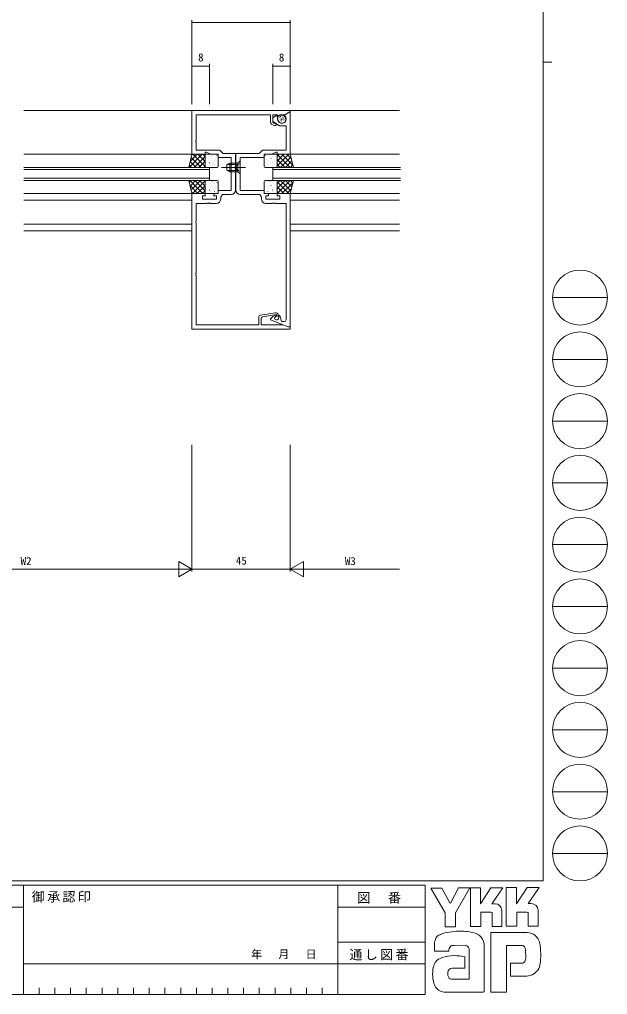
# Model space of a CAD drawing. Units: millimetres, scale not verified. Extents: x -594 to 539, y -420 to 386.
# Drawn here: x 270.2 to 539.5, y -420 to 26.5 of the extents above; entities that cross this region are included whole.
import ezdxf
from ezdxf.enums import TextEntityAlignment as Align

# ---------------------------------------------------------------- set-up
doc = ezdxf.new("R2010")
doc.units = ezdxf.units.MM
doc.header["$LTSCALE"] = 2
doc.linetypes.add('CHAIN2', pattern=[12, 9, -1, 1, -1])
doc.linetypes.add('DASHED3', pattern=[4, 3, -1])
for name, color, linetype, lineweight in [('0-1_YKK_ZWAK', 7, 'Continuous', 9), ('0-3_YKK_12', 2, 'Continuous', 9), ('0-5_YKK_D', 6, 'Continuous', 9), ('0-6_YKK_13', 4, 'Continuous', 9), ('0-7_YKK_11', 7, 'Continuous', 9)]:
    doc.layers.add(name, color=color, linetype=linetype, lineweight=lineweight)
doc.styles.add('ＭＳ ゴシック', font='')
doc.styles.get('ＭＳ ゴシック').set_extended_font_data('MS Gothic')

msp = doc.modelspace()

# ---------------------------------------------------------------- linework, layer by layer
at = {"layer": '0-1_YKK_ZWAK'}
for p, q in [((510, 382), (510, -368)), ((510, 7), (514, 7)), ((514.252, -100.88), (539.452, -100.88)), ((514.252, -129.16), (539.452, -129.16)), ((514.252, -157.44), (539.452, -157.44)), ((514.252, -185.72), (539.452, -185.72)), ((514.252, -214), (539.452, -214)), ((514.252, -242.28), (539.452, -242.28)), ((514.252, -270.56), (539.452, -270.56)), ((514.252, -298.84), (539.452, -298.84)), ((514.252, -327.12), (539.452, -327.12)), ((514.252, -355.4), (539.452, -355.4)), ((510, -368), (-590, -368)), ((456, -370), (-590, -370)), ((272, -370), (272, -420)), ((416, -370), (416, -420)), ((456, -370), (456, -420)), ((458.624, -371.294), (463.644, -371.294)), ((465.188, -382.569), (458.624, -371.294)), ((471.194, -371.14), (467.544, -378.245)), ((476.657, -388.902), (476.657, -371.178)), ((493.106, -371.024), (497.778, -371.024)), ((493.106, -388.748), (493.106, -371.024)), ((502.682, -371.024), (508.088, -371.024)), ((507.548, -371.951), (503.088, -378.322)), ((508.088, -371.024), (507.548, -371.951)), ((487.97, -378.438), (486.486, -378.438)), ((504.572, -378.322), (503.088, -378.322)), ((243.406, -379.999), (272, -379.999)), ((416, -380), (456, -380)), ((485.963, -382.26), (481.406, -382.26)), ((491.06, -381.527), (491.06, -388.786)), ((497.971, -382.222), (497.971, -388.748)), ((502.528, -382.222), (497.971, -382.222)), ((503.146, -382.453), (502.528, -382.222)), ((503.146, -388.709), (503.146, -382.453)), ((507.663, -381.527), (507.663, -388.709)), ((502.605, -391.566), (486.04, -391.566)), ((486.04, -391.566), (486.04, -418.866)), ((497.971, -388.748), (493.106, -388.748)), ((503.146, -388.637), (503.218, -388.709)), ((507.663, -388.709), (503.146, -388.709)), ((416, -395.999), (456, -395.999)), ((460.169, -400.1), (460.169, -397.344)), ((466.81, -400.1), (460.169, -400.1)), ((474.494, -397.436), (469.212, -397.536)), ((476.039, -412.958), (476.039, -399.057)), ((483.028, -397.976), (483.028, -418.828)), ((493.222, -397.513), (499.863, -397.513)), ((493.222, -418.866), (493.222, -397.513)), ((501.962, -399.652), (501.987, -403.415)), ((272, -406), (416, -406)), ((456, -405.999), (416, -405.999)), ((494.96, -405.699), (494.96, -411.607)), ((500.018, -405.699), (494.96, -405.699)), ((474.108, -407.9), (468.402, -407.907)), ((468.007, -412.958), (476.039, -412.958)), ((475.421, -412.958), (475.923, -412.958)), ((476.039, -412.957), (476.04, -412.958)), ((494.96, -411.607), (502.566, -411.607)), ((502.566, -411.607), (504.111, -411.259)), ((279.2, -417), (279.2, -420)), ((286.4, -417), (286.4, -420)), ((293.6, -417), (293.6, -420)), ((300.8, -417), (300.8, -420)), ((308, -417), (308, -420)), ((315.2, -417), (315.2, -420)), ((322.4, -417), (322.4, -420)), ((329.6, -417), (329.6, -420)), ((336.8, -417), (336.8, -420)), ((344, -417), (344, -420)), ((351.2, -417), (351.2, -420)), ((358.4, -417), (358.4, -420)), ((365.6, -417), (365.6, -420)), ((372.8, -417), (372.8, -420)), ((380, -417), (380, -420)), ((387.2, -417), (387.2, -420)), ((394.4, -417), (394.4, -420)), ((401.6, -417), (401.6, -420)), ((408.8, -417), (408.8, -420)), ((466.81, -418.944), (464.686, -418.944)), ((482.564, -418.905), (466.81, -418.944)), ((483.028, -418.828), (482.564, -418.905)), ((-590, -420), (456, -420))]:
    msp.add_line(p, q, dxfattribs=at)
for points in [[(463.644, -371.294), (467.235, -378.013), (467.544, -378.245)], [(471.194, -371.14), (476.374, -371.14), (469.899, -382.608)], [(476.657, -371.178), (481.252, -371.178), (481.252, -378.462), (486.078, -371.101)], [(486.078, -371.101), (491.543, -371.101), (486.486, -378.438)], [(497.778, -371.024), (497.778, -378.441), (502.682, -371.024)], [(469.899, -382.608), (469.899, -388.941), (465.188, -388.941), (465.188, -382.569)], [(481.406, -382.26), (481.406, -388.902), (476.657, -388.902)], [(491.06, -388.786), (486.58, -388.786), (486.58, -382.492), (485.963, -382.26)], [(473.104, -402.533), (474.108, -402.764), (474.108, -407.9)], [(486.04, -418.866), (492.102, -418.866), (493.222, -418.866)]]:
    msp.add_lwpolyline(points, dxfattribs=at)
for centre in [(526.852, -100.88), (526.852, -129.16), (526.852, -157.44), (526.852, -185.72), (526.852, -214), (526.852, -242.28), (526.852, -270.56), (526.852, -298.84), (526.852, -327.12), (526.852, -355.4)]:
    msp.add_circle(centre, 12.6, dxfattribs=at)
for centre, radius, start, end in [((487.97, -381.527), 3.089, 0.00165, 89.99603), ((504.572, -381.411), 3.089, 0.00165, 89.99603), ((464.009, -395.793), 3.491, 109.02126, 161.51263), ((471.317, -416.287), 25.257, 89.89165, 109.30847), ((472.059, -420.662), 29.64, 78.78009, 91.46938), ((476.758, -397.852), 6.355, 40.66422, 80.31693), ((502.388, -397.772), 6.202, 14.44571, 87.08746), ((467.37, -397.379), 7.196, 158.41083, 179.71774), ((476.441, -397.836), 6.588, 358.78058, 38.76563), ((479.094, -401.696), 29.8, 350.99026, 10.67624), ((469.822, -400.01), 3.013, 138.46381, 181.71359), ((469.021, -399.958), 2.43, 85.50551, 126.78038), ((473.794, -399.649), 2.321, 14.75519, 72.44994), ((500.093, -399.256), 1.756, 16.43123, 96.91661), ((496.759, -400.297), 5.248, 4.93422, 17.03551), ((465.181, -408.468), 5.583, 121.8271, 169.08475), ((469.601, -421.22), 19.013, 79.38097, 112.05824), ((500.019, -403.834), 1.865, 269.95467, 342.90144), ((496.728, -402.916), 5.281, 343.6902, 354.75362), ((475.213, -410.564), 15.832, 168.76372, 199.80078), ((469.689, -410.469), 3.384, 171.08202, 216.71922), ((468.414, -409.97), 2.064, 90.33952, 178.03638), ((502.479, -405.35), 6.13, 285.4429, 349.90448), ((468.357, -410.807), 2.18, 230.97279, 260.7549), ((465.2, -413.489), 5.461, 207.31435, 263.59464)]:
    msp.add_arc(centre, radius, start, end, dxfattribs=at)
at = {"layer": '0-3_YKK_12'}
for p, q in [((349.484, -15.263), (272.184, -15.263)), ((393.884, -15.263), (444.184, -15.263)), ((349.484, -35.263), (272.184, -35.263)), ((394.184, -35.263), (444.184, -35.263)), ((272.184, -41.263), (357.184, -41.263)), ((357.184, -42.263), (272.184, -42.263)), ((357.184, -41.263), (357.184, -47.263)), ((386.184, -47.263), (386.184, -41.263)), ((386.184, -41.263), (444.642, -41.263)), ((444.642, -42.263), (386.184, -42.263)), ((272.184, -46.263), (357.184, -46.263)), ((357.184, -47.263), (272.184, -47.263)), ((386.184, -46.263), (444.642, -46.263)), ((444.642, -47.263), (386.184, -47.263)), ((349.484, -53.263), (272.184, -53.263)), ((394.184, -53.263), (444.184, -53.263)), ((349.184, -56.263), (272.184, -56.263)), ((394.184, -56.263), (444.184, -56.263)), ((349.184, -67.263), (272.184, -67.263)), ((349.184, -70.263), (272.184, -70.263)), ((394.184, -67.263), (444.184, -67.263)), ((394.184, -70.263), (444.184, -70.263))]:
    msp.add_line(p, q, dxfattribs=at)
at = {"layer": '0-5_YKK_D'}
for p, q in [((349.184, -12.263), (349.184, 26.162)), ((349.184, 25.162), (394.184, 25.162)), ((394.184, -12.263), (394.184, 26.162)), ((349.184, -12.263), (349.184, 6.162)), ((349.184, 5.162), (357.184, 5.162)), ((357.184, -12.263), (357.184, 6.162)), ((386.184, -12.263), (386.184, 6.162)), ((394.184, 5.162), (386.184, 5.162)), ((394.184, -12.263), (394.184, 6.162)), ((349.184, -168.263), (349.184, -226.263)), ((349.184, -168.263), (349.184, -226.263)), ((394.184, -168.263), (394.184, -226.263)), ((394.184, -168.263), (394.184, -226.263)), ((349.184, -225.263), (343.122, -221.763)), ((343.122, -221.763), (343.122, -228.763)), ((394.184, -225.263), (400.246, -221.763)), ((400.246, -228.763), (400.246, -221.763)), ((342.184, -225.263), (206.184, -225.263)), ((349.184, -225.263), (337.06, -225.263)), ((349.184, -225.263), (343.122, -228.763)), ((394.184, -225.263), (349.184, -225.263)), ((394.184, -225.263), (400.246, -228.763)), ((394.184, -225.263), (406.308, -225.263)), ((401.184, -225.263), (444.184, -225.263))]:
    msp.add_line(p, q, dxfattribs=at)
for centre, start, end in [((349.184, 25.162), 0, 180), ((349.184, 25.162), 180, 0), ((394.184, 25.162), 0, 180), ((394.184, 25.162), 180, 0), ((349.184, 5.162), 0, 180), ((349.184, 5.162), 180, 0), ((357.184, 5.162), 0, 180), ((357.184, 5.162), 180, 0), ((386.184, 5.162), 0, 180), ((386.184, 5.162), 180, 0), ((394.184, 5.162), 0, 180), ((394.184, 5.162), 180, 0)]:
    msp.add_arc(centre, 0.106, start, end, dxfattribs=at)
at = {"layer": '0-6_YKK_13'}
for p, q in [((389.399, -18.61), (389.477, -18.426)), ((389.596, -19.618), (389.674, -19.434)), ((389.657, -18.12), (389.735, -17.936)), ((389.995, -18.913), (390.073, -18.729)), ((390.199, -19.374), (390.278, -19.19)), ((390.199, -20.024), (390.277, -19.839)), ((390.482, -18.295), (390.561, -18.111)), ((390.731, -19.475), (390.81, -19.291)), ((390.923, -18.906), (391.001, -18.722)), ((391.205, -18.476), (391.283, -18.292)), ((391.272, -19.555), (391.35, -19.37)), ((347.872, -41.263), (353.872, -35.263)), ((348.37, -38.519), (351.627, -35.263)), ((349.118, -35.526), (349.381, -35.263)), ((349.636, -35.263), (355.184, -40.811)), ((351.881, -35.263), (355.184, -38.566)), ((354.126, -35.263), (355.184, -36.321)), ((360.684, -35.263), (355.684, -35.263)), ((360.62, -35.707), (360.644, -35.751)), ((382.684, -35.263), (387.684, -35.263)), ((382.748, -35.707), (382.724, -35.751)), ((389.028, -35.263), (388.184, -36.107)), ((391.273, -35.263), (388.184, -38.352)), ((393.518, -35.263), (388.184, -40.597)), ((394.086, -41.263), (388.184, -35.361)), ((395.468, -40.4), (390.331, -35.263)), ((394.72, -37.407), (392.576, -35.263)), ((348.376, -38.493), (351.146, -41.263)), ((348.825, -36.697), (353.391, -41.263)), ((350.117, -41.263), (355.184, -36.195)), ((352.362, -41.263), (355.184, -38.44)), ((355.184, -35.763), (355.184, -40.763)), ((355.279, -37.89), (355.286, -37.896)), ((355.372, -38.574), (355.396, -38.618)), ((355.805, -36.497), (355.829, -36.541)), ((357.151, -38.788), (357.24, -38.835)), ((357.261, -36.071), (357.269, -36.077)), ((357.262, -39.165), (357.286, -39.209)), ((357.446, -39.831), (357.454, -39.838)), ((357.996, -37.14), (358.02, -37.184)), ((358.676, -35.899), (358.764, -35.946)), ((359.454, -39.808), (359.478, -39.852)), ((359.466, -38.045), (359.474, -38.052)), ((359.886, -37.732), (359.91, -37.776)), ((361.184, -40.763), (361.184, -35.763)), ((365.184, -39.963), (366.584, -39.263)), ((365.184, -42.563), (365.184, -39.963)), ((370.184, -39.917), (365.276, -39.917)), ((370.184, -39.263), (366.584, -39.263)), ((366.584, -43.263), (366.584, -39.263)), ((371.184, -38.263), (370.184, -39.263)), ((370.184, -39.263), (370.184, -43.263)), ((371.184, -44.263), (371.184, -38.263)), ((382.184, -40.763), (382.184, -35.763)), ((383.482, -37.732), (383.458, -37.776)), ((383.914, -39.808), (383.89, -39.852)), ((383.902, -38.045), (383.894, -38.052)), ((384.692, -35.899), (384.604, -35.946)), ((385.372, -37.14), (385.348, -37.184)), ((385.922, -39.831), (385.914, -39.838)), ((386.106, -39.165), (386.082, -39.209)), ((386.107, -36.071), (386.099, -36.077)), ((386.217, -38.788), (386.128, -38.835)), ((387.563, -36.497), (387.539, -36.541)), ((387.996, -38.574), (387.972, -38.618)), ((388.089, -37.89), (388.082, -37.896)), ((388.184, -35.763), (388.184, -40.763)), ((391.841, -41.263), (388.184, -37.606)), ((389.596, -41.263), (388.184, -39.851)), ((394.5, -36.526), (389.763, -41.263)), ((394.949, -38.322), (392.008, -41.263)), ((395.398, -40.118), (394.254, -41.263)), ((347.927, -40.289), (348.901, -41.263)), ((354.607, -41.263), (355.184, -40.685)), ((355.684, -41.263), (360.684, -41.263)), ((356.83, -41.242), (356.841, -41.263)), ((365.184, -42.563), (366.584, -43.263)), ((370.184, -42.608), (365.276, -42.608)), ((370.184, -43.263), (366.584, -43.263)), ((371.184, -44.263), (370.184, -43.263)), ((387.684, -41.263), (382.684, -41.263)), ((386.538, -41.242), (386.527, -41.263)), ((347.869, -48.001), (348.607, -47.263)), ((348.165, -47.263), (354.165, -53.263)), ((348.318, -49.797), (350.852, -47.263)), ((348.767, -51.593), (353.097, -47.263)), ((349.342, -53.263), (355.184, -47.421)), ((350.411, -47.263), (355.184, -52.036)), ((352.656, -47.263), (355.184, -49.791)), ((354.901, -47.263), (355.184, -47.546)), ((355.184, -47.763), (355.184, -52.763)), ((360.684, -47.263), (355.684, -47.263)), ((355.805, -48.897), (355.829, -48.941)), ((357.261, -48.471), (357.269, -48.477)), ((358.429, -47.464), (358.453, -47.508)), ((358.676, -48.299), (358.764, -48.346)), ((360.62, -48.107), (360.644, -48.151)), ((361.184, -52.763), (361.184, -47.763)), ((382.184, -52.763), (382.184, -47.763)), ((382.684, -47.263), (387.684, -47.263)), ((382.748, -48.107), (382.724, -48.151)), ((384.692, -48.299), (384.604, -48.346)), ((384.939, -47.464), (384.915, -47.508)), ((386.107, -48.471), (386.099, -48.477)), ((387.563, -48.897), (387.539, -48.941)), ((389.596, -47.263), (388.184, -48.674)), ((391.841, -47.263), (388.184, -50.919)), ((394.086, -47.263), (388.184, -53.165)), ((388.184, -47.763), (388.184, -52.763)), ((393.518, -53.263), (388.184, -47.928)), ((394.5, -51.999), (389.763, -47.263)), ((395.468, -48.125), (390.331, -53.263)), ((394.949, -50.203), (392.008, -47.263)), ((395.398, -48.407), (394.254, -47.263)), ((348.272, -49.614), (351.92, -53.263)), ((349.02, -52.608), (349.675, -53.263)), ((351.587, -53.263), (355.184, -49.666)), ((353.832, -53.263), (355.184, -51.911)), ((355.279, -50.29), (355.286, -50.297)), ((355.372, -50.974), (355.396, -51.018)), ((355.684, -53.263), (360.684, -53.263)), ((357.151, -51.188), (357.24, -51.235)), ((357.262, -51.565), (357.286, -51.609)), ((357.446, -52.231), (357.454, -52.238)), ((357.996, -49.54), (358.02, -49.584)), ((359.454, -52.208), (359.478, -52.252)), ((359.466, -50.445), (359.474, -50.452)), ((359.886, -50.132), (359.91, -50.176)), ((387.684, -53.263), (382.684, -53.263)), ((383.482, -50.132), (383.458, -50.176)), ((383.914, -52.208), (383.89, -52.252)), ((383.902, -50.445), (383.894, -50.452)), ((385.372, -49.54), (385.348, -49.584)), ((385.922, -52.231), (385.914, -52.238)), ((386.106, -51.565), (386.082, -51.609)), ((386.217, -51.188), (386.128, -51.235)), ((387.996, -50.974), (387.972, -51.018)), ((388.089, -50.29), (388.082, -50.297)), ((391.273, -53.263), (388.184, -50.173)), ((389.028, -53.263), (388.184, -52.418)), ((394.72, -51.119), (392.576, -53.263))]:
    msp.add_line(p, q, dxfattribs=at)
at = {"layer": '0-6_YKK_13', "linetype": 'DASHED3'}
for p, q in [((369.841, -40.118), (369.232, -41.263)), ((371.184, -39.463), (369.841, -40.118)), ((369.841, -42.408), (369.232, -41.263)), ((371.184, -43.063), (369.841, -42.408))]:
    msp.add_line(p, q, dxfattribs=at)
at = {"layer": '0-6_YKK_13', "linetype": 'CHAIN2'}
msp.add_line((373.684, -41.263), (362.684, -41.263), dxfattribs=at)
at = {"layer": '0-6_YKK_13'}
for points in [[(347.684, -41.263), (349.184, -35.263), (355.184, -35.263), (355.184, -41.263)], [(395.684, -41.263), (394.184, -35.263), (388.184, -35.263), (388.184, -41.263)], [(347.684, -47.263), (349.184, -53.263), (355.184, -53.263), (355.184, -47.263)], [(395.684, -47.263), (394.184, -53.263), (388.184, -53.263), (388.184, -47.263)]]:
    msp.add_lwpolyline(points, close=True, dxfattribs=at)
msp.add_circle((390.283, -19.063), 2, dxfattribs=at)
for centre, start, end in [((355.684, -35.763), 90, 180), ((360.684, -35.763), 0, 90), ((382.684, -35.763), 90, 180), ((387.684, -35.763), 0, 90), ((355.684, -40.763), 180, 270), ((360.684, -40.763), 270, 0), ((382.684, -40.763), 180, 270), ((387.684, -40.763), 270, 0), ((355.684, -47.763), 90, 180), ((360.684, -47.763), 0, 90), ((382.684, -47.763), 90, 180), ((387.684, -47.763), 0, 90), ((355.684, -52.763), 180, 270), ((360.684, -52.763), 270, 0), ((382.684, -52.763), 180, 270), ((387.684, -52.763), 270, 0)]:
    msp.add_arc(centre, 0.5, start, end, dxfattribs=at)
at = {"layer": '0-7_YKK_11'}
for p, q in [((385.61, -21.409), (386.661, -22.145)), ((392.074, -18.81), (391.982, -18.466)), ((387.276, -107.781), (380.61, -108.956))]:
    msp.add_line(p, q, dxfattribs=at)
for points in [[(386.901, -20.976), (386.667, -20.929), (386.184, -20.59), (386.184, -17.193), (388.135, -17.193), (388.684, -17.847), (391.084, -17.552), (394.184, -15.763), (394.184, -15.263), (349.184, -15.263), (349.184, -35.263), (355.184, -35.263), (355.184, -34.263), (355.684, -34.263), (357.828, -35.263), (361.184, -35.263), (361.184, -36.763), (367.184, -36.763), (367.184, -51.763), (361.184, -51.763), (361.184, -53.263), (359.184, -53.263), (359.184, -54.263), (360.384, -54.263), (360.384, -55.863), (353.984, -55.863), (353.984, -54.263), (355.184, -54.263), (355.184, -53.263), (349.184, -53.263)], [(369.114, -51.693), (369.114, -41.721), (368.994, -41.538), (368.994, -40.988), (369.114, -40.804), (369.114, -34.833), (363.384, -34.833), (361.884, -33.333), (351.114, -33.333), (351.114, -29.721), (350.994, -29.538), (350.994, -28.988), (351.114, -28.804), (351.114, -17.193), (385.184, -17.193), (385.184, -20.59)], [(369.254, -51.693), (369.254, -41.721), (369.374, -41.538), (369.374, -40.988), (369.254, -40.804), (369.254, -34.833), (379.984, -34.833), (381.484, -33.333), (392.254, -33.333), (392.254, -29.721), (392.374, -29.538), (392.374, -28.988), (392.254, -28.804), (392.254, -22.263), (389.184, -22.263), (386.184, -20.162), (386.184, -18.563), (388.037, -17.265), (388.694, -19.716)], [(391.516, -17.859), (391.235, -17.696), (391.235, -17.466), (393.984, -15.878), (394.184, -15.994), (394.184, -35.263), (388.184, -35.263), (388.184, -34.263), (387.684, -34.263), (385.539, -35.263), (382.184, -35.263), (382.184, -36.763), (371.184, -36.763), (371.184, -51.763), (382.184, -51.763), (382.184, -53.263), (384.184, -53.263), (384.184, -54.263), (382.984, -54.263), (382.984, -55.863), (389.384, -55.863), (389.384, -54.263), (388.184, -54.263), (388.184, -53.263), (394.184, -53.263)], [(349.184, -53.263), (349.184, -115.263), (394.184, -115.263), (394.184, -114.263), (393.184, -114.263), (390.882, -113.333), (380.884, -113.333), (380.884, -110.493)], [(394.184, -53.263), (394.184, -114.263), (393.184, -114.263), (385.184, -111.03), (385.184, -110.663), (386.256, -109.591)], [(379.784, -109.941), (379.784, -113.333), (351.114, -113.333), (351.114, -90.721), (350.994, -90.538), (350.994, -89.988), (351.114, -89.804), (351.114, -66.721), (350.994, -66.538), (350.994, -65.988), (351.114, -65.804), (351.114, -57.793), (355.726, -57.793), (355.909, -57.673), (356.459, -57.673), (356.642, -57.793), (356.726, -57.793), (356.909, -57.673), (357.459, -57.673), (357.642, -57.793), (360.314, -57.793)], [(362.314, -55.793), (362.314, -54.935), (363.184, -53.693), (367.114, -53.693)], [(381.054, -55.793), (381.054, -54.935), (380.184, -53.693), (371.254, -53.693)], [(392.254, -111.063), (392.254, -90.721), (392.374, -90.538), (392.374, -89.988), (392.254, -89.804), (392.254, -66.721), (392.374, -66.538), (392.374, -65.988), (392.254, -65.804), (392.254, -57.793), (387.642, -57.793), (387.459, -57.673), (386.909, -57.673), (386.726, -57.793), (386.642, -57.793), (386.459, -57.673), (385.909, -57.673), (385.726, -57.793), (383.054, -57.793)], [(381.545, -109.705), (387.884, -108.588), (387.884, -109.363), (388.684, -109.363), (388.684, -108.963)], [(386.825, -109.192), (387.529, -108.864), (387.76, -109.359), (386.941, -110.179), (387.048, -110.705), (387.784, -111.003)], [(388.884, -110.261), (388.884, -109.063), (389.384, -109.063), (390.134, -111.863), (391.454, -111.863)]]:
    msp.add_lwpolyline(points, dxfattribs=at)
for centre, radius, start, end in [((386.184, -20.59), 1, 179.99998, 234.99998), ((387.034, -21.613), 0.65, 234.99998, 101.8264), ((390.384, -19.263), 1.75, 194.99997, 15), ((391.016, -18.725), 1, 14.99998, 59.99997), ((367.114, -51.693), 2, 270, 359.99998), ((371.254, -51.693), 2, 180, 269.99998), ((360.314, -55.793), 2, 270, 359.99998), ((383.054, -55.793), 2, 180, 269.99998), ((380.784, -109.941), 1, 99.99997, 179.99995), ((381.684, -110.493), 0.8, 100.00002, 180), ((387.67, -111.005), 2, 114.99998, 135), ((387.484, -108.963), 1.2, 0.00002, 100), ((388.084, -110.261), 0.8, 247.99998, 0), ((391.454, -111.063), 0.8, 270, 359.99998)]:
    msp.add_arc(centre, radius, start, end, dxfattribs=at)

# ---------------------------------------------------------------- texts
at = {"layer": '0-1_YKK_ZWAK', "color": 4, "style": 'ＭＳ ゴシック'}
msp.add_text('年   月   日', height=3.666, dxfattribs=at).set_placement((376.252, -404.527), align=Align.BOTTOM_LEFT)
at = {"layer": '0-1_YKK_ZWAK', "char_height": 4.399, "attachment_point": 7, "style": 'ＭＳ ゴシック'}
for s, insert in [('\\T1.17;御承認印', (275.81, -377.904)), ('\\T1.17;図\u3000番', (424.854, -378.374)), ('\\T1.17;通し図番', (421.255, -404.406))]:
    msp.add_mtext(s, dxfattribs=dict(at, insert=insert))
at = {"layer": '0-5_YKK_D', "color": 4, "style": 'ＭＳ ゴシック'}
for s, p in [('8', (351.984, 6.162)), ('8', (388.984, 6.162)), ('W2', (270.715, -224.463)), ('45', (369.284, -224.263)), ('W3', (419.215, -224.463))]:
    msp.add_text(s, height=3.666, dxfattribs=at).set_placement(p, align=Align.BOTTOM_LEFT)

doc.saveas('drawing.dxf')
